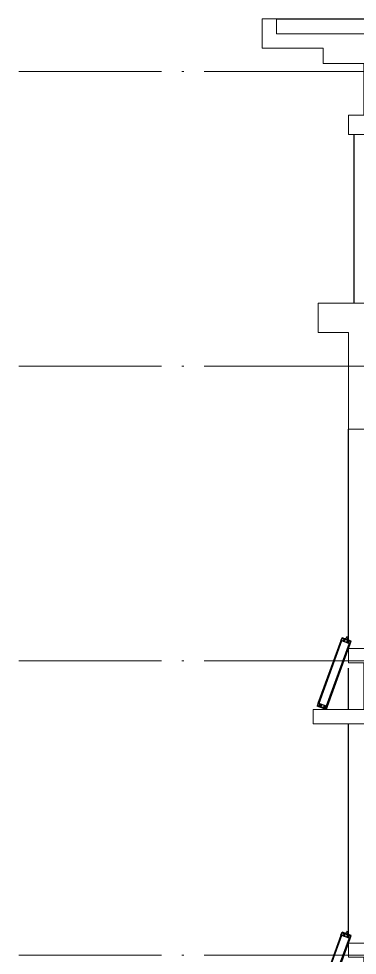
# Model space of a CAD drawing. Extents: x 27938 to 983267, y -209821 to 1628073.
# Drawn here: x 694490 to 697822, y -90776 to -81556 of the extents above; entities that cross this region are included whole.
import ezdxf

# ---------------------------------------------------------------- set-up
doc = ezdxf.new("R2010")
doc.units = 0
doc.header["$LTSCALE"] = 1000
doc.header["$MEASUREMENT"] = 0
doc.linetypes.add('DOTE', pattern=[2.42, 2, -0.2, 0.02, -0.2])
doc.layers.add('DOTE', color=19, linetype='DOTE', lineweight=9)
doc.layers.add('内粉刷', color=37, linetype='Continuous', lineweight=9)
doc.layers.add('实线层', color=7, linetype='Continuous')
doc.layers.add('看线', color=251, linetype='Continuous')

# ---------------------------------------------------------------- blocks, each defined once
blk = doc.blocks.new('A$C39C008DC')
at = {"layer": '实线层', "color": 5}
for p, q in [((31.5, 60.3), (256.2, 677.7)), ((256.5, 677.6), (31.8, 60.2)), ((32.3, 60.1), (257, 677.4)), ((260, 676.3), (35.3, 59)), ((260.5, 676.2), (35.8, 58.8)), ((334, 649.4), (109.3, 32)), ((334.3, 649.3), (109.6, 31.9)), ((118.1, 28.8), (342.8, 646.2)), ((343.2, 646), (118.5, 28.7)), ((118.9, 28.5), (343.6, 645.9)), ((254.8, 678.2), (264.9, 706)), ((345, 645.4), (254.8, 678.2)), ((255.2, 678.1), (265.5, 706.3)), ((353.5, 668.7), (263.2, 701.5)), ((353.1, 669.2), (263.8, 701.7)), ((264.9, 706), (265.3, 705.8)), ((354.7, 673.6), (265.4, 706.1)), ((354.8, 673.8), (265.5, 706.3)), ((280.3, 678), (281.3, 680.8)), ((282.2, 675.8), (280.3, 678)), ((280.6, 671.6), (285.7, 685.5)), ((281.3, 680.8), (284.1, 681.3)), ((285, 676.3), (282.2, 675.8)), ((284.1, 681.3), (286, 679)), ((286, 679), (285, 676.3)), ((303.6, 695.6), (297, 694.8)), ((323.3, 685.2), (297, 694.8)), ((303.6, 695.6), (310.7, 714.8)), ((303.6, 695.6), (318.7, 690.1)), ((325.7, 709.4), (310.7, 714.8)), ((318.7, 690.1), (325.7, 709.4)), ((318.7, 690.1), (323.3, 685.2)), ((320.7, 663.4), (321.6, 666.1)), ((322.5, 661.2), (320.7, 663.4)), ((321, 657), (326, 670.8)), ((321.6, 666.1), (324.5, 666.6)), ((325.4, 661.7), (322.5, 661.2)), ((324.5, 666.6), (326.3, 664.4)), ((326.3, 664.4), (325.4, 661.7)), ((344.5, 645.6), (354.8, 673.8)), ((345, 645.4), (355.1, 673.1)), ((355.1, 673.1), (354.6, 673.3)), ((30.1, 60.9), (20, 33.1)), ((20, 33.1), (20.4, 33)), ((30.5, 60.7), (20.3, 32.5)), ((109.6, 0.1), (20.3, 32.6)), ((109.5, 0), (20.3, 32.5)), ((111.8, 4.7), (21.6, 37.6)), ((111.2, 4.6), (21.9, 37.1)), ((120.3, 28), (30.1, 60.9)), ((120.3, 28), (32, 60.2)), ((49.8, 44.6), (48.8, 41.9)), ((48.8, 41.9), (50.6, 39.7)), ((54.1, 49.3), (49.1, 35.5)), ((52.6, 45.1), (49.8, 44.6)), ((50.6, 39.7), (53.5, 40.2)), ((54.5, 42.9), (52.6, 45.1)), ((53.5, 40.2), (54.5, 42.9)), ((93.4, 28.7), (92.4, 26)), ((92.4, 26), (94.3, 23.8)), ((97.8, 33.4), (92.8, 19.6)), ((96.3, 29.2), (93.4, 28.7)), ((94.3, 23.8), (97.1, 24.3)), ((98.1, 27), (96.3, 29.2)), ((97.1, 24.3), (98.1, 27)), ((119.8, 28.2), (109.5, 0)), ((110.2, 0.3), (109.7, 0.5)), ((120.3, 28), (110.2, 0.3))]:
    blk.add_line(p, q, dxfattribs=at)
for points in [[(263.2, 701.5), (263.3, 701.7), (263.5, 701.7), (263.6, 701.7), (263.8, 701.7)], [(353.5, 668.7), (353.5, 668.8), (353.4, 669), (353.3, 669.1), (353.1, 669.2)], [(21.6, 37.6), (21.6, 37.4), (21.6, 37.3), (21.8, 37.2), (21.9, 37.1)], [(111.8, 4.7), (111.7, 4.6), (111.6, 4.5), (111.4, 4.5), (111.2, 4.6)]]:
    blk.add_lwpolyline(points, dxfattribs=at)
for centre, radius in [((283.2, 678.5), 10), ((283.2, 678.5), 9.5), ((323.5, 663.9), 10), ((323.5, 663.9), 9.5), ((51.6, 42.4), 10), ((51.6, 42.4), 9.5), ((95.3, 26.5), 10), ((95.3, 26.5), 9.5)]:
    blk.add_circle(centre, radius, dxfattribs=at)
for centre, start, end in [((265.3, 705.8), 70, 160), ((354.6, 673.3), 340, 70), ((20.4, 33), 160, 250), ((109.7, 0.5), 250, 340)]:
    blk.add_arc(centre, 0.5, start, end, dxfattribs=at)
blk = doc.blocks.new('A$C11CA64F7')
at = {"layer": '内粉刷'}
blk.add_lwpolyline([(390, -2345), (390, -2160), (0, -2160), (0, -2300), (150, -2300), (150, -2760), (-350, -2760), (-350, -2900), (390, -2900), (390, -2485), (1920, -2485), (1920, -2930), (2025, -2930)], dxfattribs=at)
at = {"layer": '看线', "color": 252, "true_color": 0x939598}
blk.add_line((0, -2077.2), (0, 0), dxfattribs=at)
blk.add_blockref('A$C39C008DC', (-330, -2760))

msp = doc.modelspace()

# ---------------------------------------------------------------- linework, layer by layer
at = {"layer": 'DOTE', "linetype": 'DOTE'}
for p, q in [((717674.5, -82076.4), (694489.8, -82076.4)), ((717674.5, -84976.4), (694489.8, -84976.4)), ((717674.5, -87876.4), (694489.8, -87876.4)), ((717674.5, -90776.4), (694489.8, -90776.4))]:
    msp.add_line(p, q, dxfattribs=at)
at = {"layer": '内粉刷'}
for points in [[(697957.2, -82696.4), (698127.2, -82696.4), (698127.2, -81706.4), (697027.2, -81706.4), (697027.2, -81556.4), (696887.2, -81556.4), (696887.2, -81846.4), (697487.2, -81846.4), (697487.2, -81996.4), (697887.2, -81996.4), (697887.2, -82506.4), (697737.2, -82506.4), (697737.2, -82696.4), (697907.2, -82696.4)], [(698127.2, -84826.5), (698127.2, -84356.4), (697437.2, -84356.4), (697437.2, -84646.4), (697737.2, -84646.4), (697737.2, -85596.4), (698127.2, -85596.4), (698127.2, -85116.4), (699657.2, -85116.4), (699657.2, -85626.4), (699762.2, -85626.4)], [(698127.2, -87941.4), (698127.2, -87756.4), (697737.2, -87756.4), (697737.2, -87896.4), (697887.2, -87896.4), (697887.2, -88356.4), (697387.2, -88356.4), (697387.2, -88496.4), (698127.2, -88496.4), (698127.2, -88081.4), (699657.2, -88081.4), (699657.2, -88526.4), (699762.2, -88526.4)]]:
    msp.add_lwpolyline(points, dxfattribs=at)
at = {"layer": '看线'}
for p, q in [((697027.2, -81556.4), (700707.2, -81556.4)), ((697787.2, -82696.4), (697787.2, -84356.4))]:
    msp.add_line(p, q, dxfattribs=at)
at = {"layer": '看线', "color": 252, "true_color": 0x939598}
for p, q in [((697737.2, -87673.7), (697737.2, -85596.4)), ((697737.2, -88356.4), (697737.2, -87948.9))]:
    msp.add_line(p, q, dxfattribs=at)

# ---------------------------------------------------------------- block references
for name, p in [('A$C39C008DC', (697407.2, -88356.4)), ('A$C11CA64F7', (697737.2, -88496.4))]:
    msp.add_blockref(name, p)

doc.saveas('drawing.dxf')
